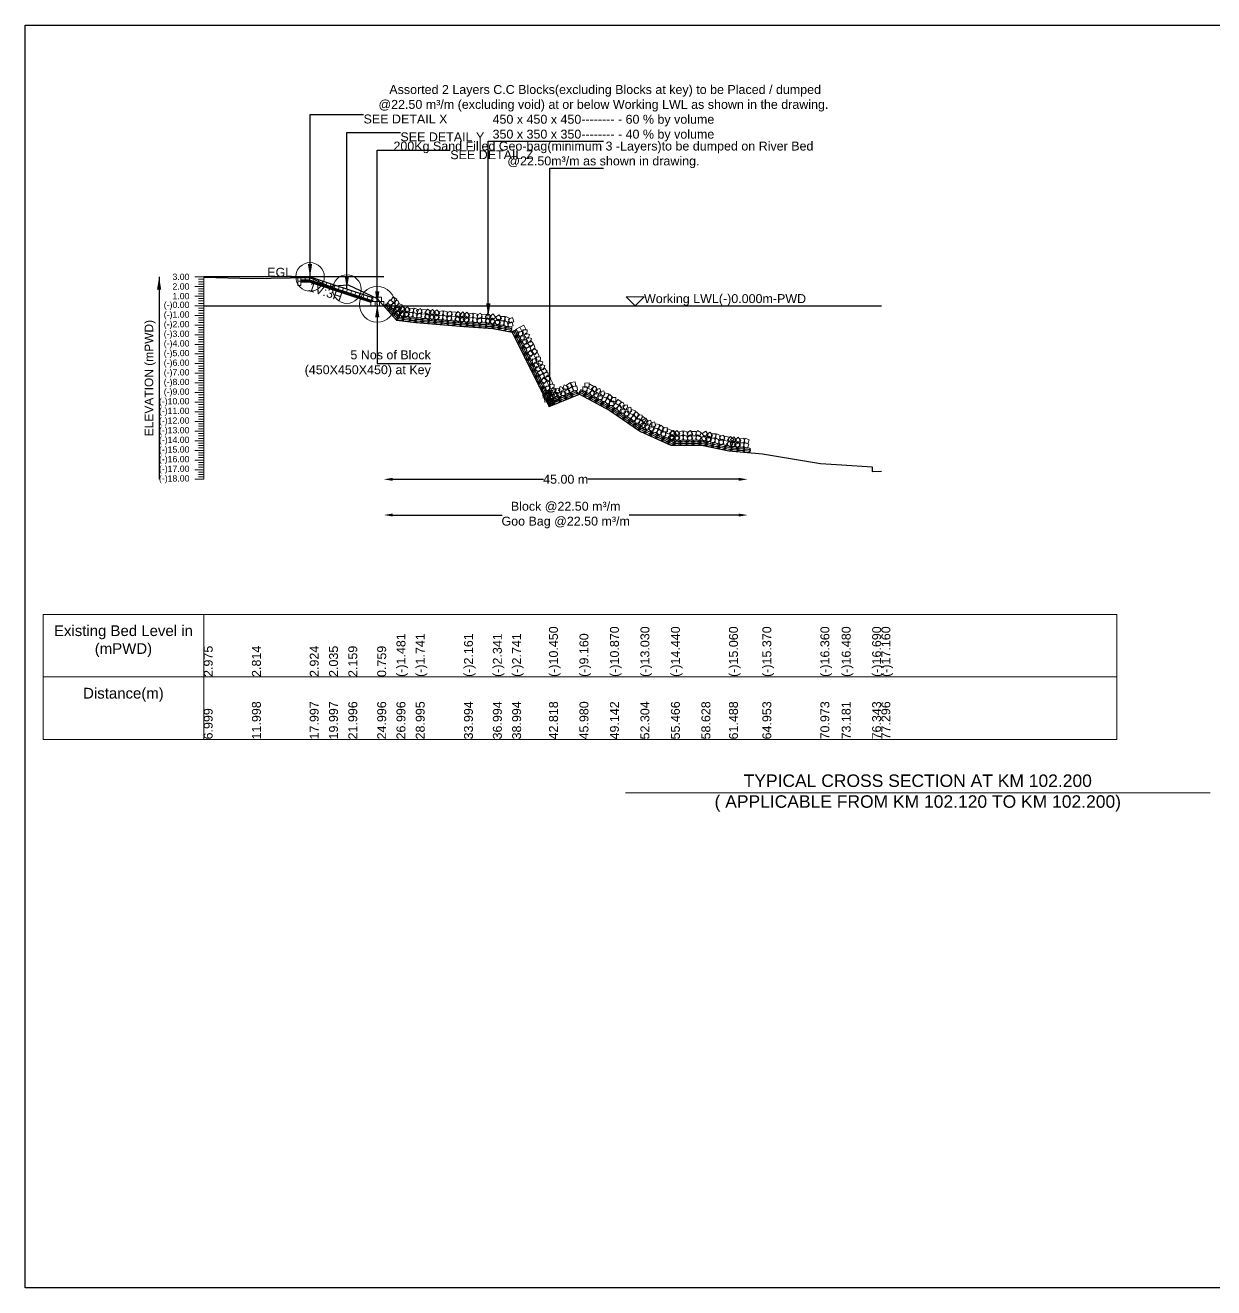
# Model space of a CAD drawing. Header units: inches. Extents: x 89000 to 845017, y -7071 to 0.
# Drawn here: x 475000 to 481658, y -7071 to 0 of the extents above; entities that cross this region are included whole.
import ezdxf

# ---------------------------------------------------------------- set-up
doc = ezdxf.new("R2010")
doc.units = ezdxf.units.IN
doc.header["$LTSCALE"] = 7
doc.header["$MEASUREMENT"] = 0
for name, color, linetype, lineweight in [('Cross section Data Border', 7, 'Continuous', 9), ('Cross Section Labels', 7, 'Continuous', 9), ('Existing_Bed_Level for Xsection', 7, 'Continuous', 25), ('Long Section Labels', 7, 'Continuous', 9)]:
    doc.layers.add(name, color=color, linetype=linetype, lineweight=lineweight)
doc.styles.get("Standard").update_dxf_attribs({"font": 'arial.ttf'})
doc.dimstyles.new('Appron Lebeling Style', dxfattribs={"dimtxt": 50, "dimasz": 50, "dimexe": 0.18, "dimexo": 0.0625, "dimgap": 0.09, "dimtad": 0, "dimtih": 1, "dimtoh": 1, "dimdec": 4, "dimzin": 0, "dimdsep": 46, "dimtxsty": 'Standard', "dimcen": 0.09, "dimse1": 1, "dimse2": 1, "dimadec": 0, "dimazin": 0, "dimtfac": 1, "dimtdec": 4, "dimtofl": 0, "dimtmove": 0, "dimatfit": 3, "dimfxl": 1, "dimtolj": 1, "dimtzin": 0, "dimarcsym": 0})
doc.dimstyles.get("Standard").update_dxf_attribs({"dimtxt": 0.18, "dimasz": 0.18, "dimexe": 0.18, "dimexo": 0.0625, "dimgap": 0.09, "dimtad": 0, "dimtih": 1, "dimtoh": 1, "dimdec": 4, "dimzin": 0, "dimdsep": 46, "dimtxsty": 'Standard', "dimcen": 0.09, "dimadec": 0, "dimazin": 0, "dimtfac": 1, "dimtdec": 4, "dimtofl": 0, "dimtmove": 0, "dimatfit": 3, "dimfxl": 1, "dimtolj": 1, "dimtzin": 0, "dimarcsym": 0})

# ---------------------------------------------------------------- blocks, each defined once
blk = doc.blocks.new('*D43')
at = {"layer": 'Cross Section Labels', "color": 0, "lineweight": -2, "transparency": 16777216}
for p, q in [((477058.4, -2543.2), (477904.1, -2543.2)), ((478996.9, -2543.2), (478151.2, -2543.2))]:
    blk.add_line(p, q, dxfattribs=at)
at = {"layer": 'Cross Section Labels', "color": 0, "transparency": 16777216}
for points in [[(477058.4, -2534.9), (477058.4, -2551.5), (477008.4, -2543.2)], [(478996.9, -2534.9), (478996.9, -2551.5), (479046.9, -2543.2)]]:
    blk.add_solid(points, dxfattribs=at)
at = {"layer": 'Defpoints', "color": 0, "transparency": 16777216}
for p in [(477008.4, -1571.2), (479046.9, -2393.8), (479046.9, -2543.2)]:
    blk.add_point(p, dxfattribs=at)
at = {"layer": 'Cross Section Labels', "color": 0, "transparency": 16777216, "insert": (478027.6, -2543.2), "char_height": 50, "attachment_point": 5}
blk.add_mtext('\\A1;45.00 m', dxfattribs=at)
blk = doc.blocks.new('*D44')
at = {"layer": 'Cross Section Labels', "color": 0, "lineweight": -2, "transparency": 16777216}
for p, q in [((477058.4, -2743.2), (477672, -2743.2)), ((478996.9, -2743.2), (478383.3, -2743.2))]:
    blk.add_line(p, q, dxfattribs=at)
at = {"layer": 'Cross Section Labels', "color": 0, "transparency": 16777216}
for points in [[(477058.4, -2734.9), (477058.4, -2751.5), (477008.4, -2743.2)], [(478996.9, -2734.9), (478996.9, -2751.5), (479046.9, -2743.2)]]:
    blk.add_solid(points, dxfattribs=at)
at = {"layer": 'Defpoints', "color": 0, "transparency": 16777216}
for p in [(477008.4, -1571.2), (479046.9, -2393.8), (479046.9, -2743.2)]:
    blk.add_point(p, dxfattribs=at)
at = {"layer": 'Cross Section Labels', "color": 0, "transparency": 16777216, "insert": (478027.6, -2743.2), "char_height": 50, "attachment_point": 5}
blk.add_mtext('\\A1;Block @22.50 m³/m ^JGoo Bag @22.50 m³/m ', dxfattribs=at)

msp = doc.modelspace()

# ---------------------------------------------------------------- linework, layer by layer
msp.add_lwpolyline([(475000, 0), (485000, 0), (485000, -7071), (475000, -7071)], close=True)
at = {"layer": 'Cross section Data Border'}
msp.add_lwpolyline([(475100, -3300), (481114.65559, -3300), (481114.65559, -4000), (475100, -4000)], close=True, dxfattribs=at)
for points in [[(476000, -3300), (476000, -4000)], [(475100, -3650), (481114.65559, -3650)]]:
    msp.add_lwpolyline(points, dxfattribs=at)
at = {"layer": 'Cross Section Labels'}
msp.add_lwpolyline([(478416.42935, -1571.2), (478466.42935, -1521.2), (478366.42935, -1521.2)], close=True, dxfattribs=at)
msp.add_lwpolyline([(478362, -4300), (480000, -4300), (481638, -4300)], dxfattribs=at)
for centre, radius in [((476595.32935, -1409.2), 80), ((476801.87935, -1478.05), 80), ((476971.97935, -1563.1), 100)]:
    msp.add_circle(centre, radius, dxfattribs=at)
at = {"layer": 'Existing_Bed_Level for Xsection'}
for points in [[(477008.42935, -1409.2), (476000, -1409.2)], [(476000, -1410.55), (476269.95575, -1419.244), (476593.90265, -1413.304), (476701.88495, -1461.31), (476809.86725, -1454.614), (476971.8407, -1530.214), (477079.823, -1651.174), (477187.8053, -1665.214), (477457.76105, -1687.894), (477619.7345, -1697.614), (477727.7168, -1719.214), (477934.20952, -2135.5), (478104.9652, -2065.84), (478275.72183, -2158.18), (478446.47922, -2274.82), (478617.23725, -2350.96), (478787.99582, -2350.96), (478942.41625, -2384.44), (479129.51425, -2401.18), (479454.59678, -2454.64), (479573.82935, -2461.12), (479744.57572, -2472.46), (479744.57572, -2500), (479796.06525, -2497.84)], [(476947.67935, -1526.65), (476597.82334, -1410.03133), (476595.32935, -1409.2), (476592.70045, -1409.2), (476544.10045, -1409.2)], [(476544.10045, -1425.4), (476592.70045, -1425.4), (476947.67935, -1543.7263)], [(476544.10045, -1430.8), (476591.82415, -1430.8), (476940.12415, -1546.9)], [(476544.10045, -1436.2), (476590.94785, -1436.2), (476935.52935, -1551.0605)], [(476000, -1571.2), (479796.06525, -1571.2)]]:
    msp.add_lwpolyline(points, dxfattribs=at)
at = {"layer": 'Long Section Labels'}
for points in [[(476000, -1409.2), (475950, -1409.2)], [(476000, -2543.2), (476000, -2489.2), (476000, -2435.2), (476000, -2381.2), (476000, -2327.2), (476000, -2273.2), (476000, -2219.2), (476000, -2165.2), (476000, -2111.2), (476000, -2057.2), (476000, -2003.2), (476000, -1949.2), (476000, -1895.2), (476000, -1841.2), (476000, -1787.2), (476000, -1733.2), (476000, -1679.2), (476000, -1625.2), (476000, -1571.2), (476000, -1517.2), (476000, -1463.2), (476000, -1409.2)], [(476000, -1463.2), (475950, -1463.2)], [(476000, -1422.7), (475970, -1422.7)], [(476000, -1436.2), (475970, -1436.2)], [(476000, -1449.7), (475970, -1449.7)], [(476000, -1476.7), (475970, -1476.7)], [(476000, -1517.2), (475950, -1517.2)], [(476000, -1490.2), (475970, -1490.2)], [(476000, -1503.7), (475970, -1503.7)], [(476000, -1530.7), (475970, -1530.7)], [(476000, -1544.2), (475970, -1544.2)], [(476000, -1571.2), (475950, -1571.2)], [(476000, -1625.2), (475950, -1625.2)], [(476000, -1557.7), (475970, -1557.7)], [(476000, -1584.7), (475970, -1584.7)], [(476000, -1598.2), (475970, -1598.2)], [(476000, -1611.7), (475970, -1611.7)], [(476000, -1679.2), (475950, -1679.2)], [(476000, -1638.7), (475970, -1638.7)], [(476000, -1652.2), (475970, -1652.2)], [(476000, -1665.7), (475970, -1665.7)], [(476000, -1692.7), (475970, -1692.7)], [(476000, -1733.2), (475950, -1733.2)], [(476000, -1706.2), (475970, -1706.2)], [(476000, -1719.7), (475970, -1719.7)], [(476000, -1746.7), (475970, -1746.7)], [(476000, -1760.2), (475970, -1760.2)], [(476000, -1787.2), (475950, -1787.2)], [(476000, -1773.7), (475970, -1773.7)], [(476000, -1800.7), (475970, -1800.7)], [(476000, -1814.2), (475970, -1814.2)], [(476000, -1827.7), (475970, -1827.7)], [(476000, -1841.2), (475950, -1841.2)], [(476000, -1895.2), (475950, -1895.2)], [(476000, -1854.7), (475970, -1854.7)], [(476000, -1868.2), (475970, -1868.2)], [(476000, -1881.7), (475970, -1881.7)], [(476000, -1908.7), (475970, -1908.7)], [(476000, -1949.2), (475950, -1949.2)], [(476000, -1922.2), (475970, -1922.2)], [(476000, -1935.7), (475970, -1935.7)], [(476000, -1962.7), (475970, -1962.7)], [(476000, -1976.2), (475970, -1976.2)], [(476000, -2003.2), (475950, -2003.2)], [(476000, -1989.7), (475970, -1989.7)], [(476000, -2016.7), (475970, -2016.7)], [(476000, -2030.2), (475970, -2030.2)], [(476000, -2043.7), (475970, -2043.7)], [(476000, -2057.2), (475950, -2057.2)], [(476000, -2111.2), (475950, -2111.2)], [(476000, -2070.7), (475970, -2070.7)], [(476000, -2084.2), (475970, -2084.2)], [(476000, -2097.7), (475970, -2097.7)], [(476000, -2165.2), (475950, -2165.2)], [(476000, -2124.7), (475970, -2124.7)], [(476000, -2138.2), (475970, -2138.2)], [(476000, -2151.7), (475970, -2151.7)], [(476000, -2178.7), (475970, -2178.7)], [(476000, -2219.2), (475950, -2219.2)], [(476000, -2192.2), (475970, -2192.2)], [(476000, -2205.7), (475970, -2205.7)], [(476000, -2232.7), (475970, -2232.7)], [(476000, -2246.2), (475970, -2246.2)], [(476000, -2259.7), (475970, -2259.7)], [(476000, -2273.2), (475950, -2273.2)], [(476000, -2327.2), (475950, -2327.2)], [(476000, -2286.7), (475970, -2286.7)], [(476000, -2300.2), (475970, -2300.2)], [(476000, -2313.7), (475970, -2313.7)], [(476000, -2381.2), (475950, -2381.2)], [(476000, -2340.7), (475970, -2340.7)], [(476000, -2354.2), (475970, -2354.2)], [(476000, -2367.7), (475970, -2367.7)], [(476000, -2394.7), (475970, -2394.7)], [(476000, -2435.2), (475950, -2435.2)], [(476000, -2408.2), (475970, -2408.2)], [(476000, -2421.7), (475970, -2421.7)], [(476000, -2448.7), (475970, -2448.7)], [(476000, -2462.2), (475970, -2462.2)], [(476000, -2489.2), (475950, -2489.2)], [(476000, -2543.2), (475950, -2543.2)], [(476000, -2475.7), (475970, -2475.7)], [(476000, -2502.7), (475970, -2502.7)], [(476000, -2516.2), (475970, -2516.2)], [(476000, -2529.7), (475970, -2529.7)]]:
    msp.add_lwpolyline(points, dxfattribs=at)
for points in [[(476544.10045, -1409.2), (476527.90045, -1409.2), (476527.90045, -1433.5), (476544.10045, -1433.5)], [(476568.40045, -1409.2), (476544.10045, -1409.2), (476544.10045, -1425.4), (476568.40045, -1425.4)], [(476592.70045, -1409.2), (476568.40045, -1409.2), (476568.40045, -1425.4), (476592.70045, -1425.4)], [(476620.87634, -1417.71567), (476597.82334, -1410.03133), (476592.70045, -1425.4), (476615.75345, -1433.08433)], [(476544.10045, -1433.5), (476527.90045, -1433.5), (476527.90045, -1457.8), (476544.10045, -1457.8)], [(476643.92935, -1425.4), (476620.87634, -1417.71567), (476615.75345, -1433.08433), (476638.80646, -1440.76867)], [(476666.98235, -1433.08433), (476643.92935, -1425.4), (476638.80646, -1440.76867), (476661.85946, -1448.453)], [(476690.03535, -1440.76867), (476666.98235, -1433.08433), (476661.85946, -1448.453), (476684.91246, -1456.13734)], [(476713.08836, -1448.453), (476690.03535, -1440.76867), (476684.91246, -1456.13734), (476707.96547, -1463.82167)], [(476736.14136, -1456.13734), (476713.08836, -1448.453), (476707.96547, -1463.82167), (476731.01847, -1471.50601)], [(476759.19437, -1463.82167), (476736.14136, -1456.13734), (476731.01847, -1471.50601), (476754.07148, -1479.19034)], [(476782.24737, -1471.50601), (476759.19437, -1463.82167), (476754.07148, -1479.19034), (476777.12448, -1486.87468)], [(476805.30037, -1479.19034), (476782.24737, -1471.50601), (476777.12448, -1486.87468), (476800.17749, -1494.55901)], [(476828.35338, -1486.87468), (476805.30037, -1479.19034), (476800.17749, -1494.55901), (476823.23049, -1502.24335)], [(476851.40638, -1494.55901), (476828.35338, -1486.87468), (476823.23049, -1502.24335), (476846.28349, -1509.92768)], [(476874.45939, -1502.24335), (476851.40638, -1494.55901), (476846.28349, -1509.92768), (476869.3365, -1517.61202)], [(476897.51239, -1509.92768), (476874.45939, -1502.24335), (476869.3365, -1517.61202), (476892.3895, -1525.29635)], [(476920.5654, -1517.61202), (476897.51239, -1509.92768), (476892.3895, -1525.29635), (476915.44251, -1532.98069)], [(476943.6184, -1525.29635), (476920.5654, -1517.61202), (476915.44251, -1532.98069), (476938.49551, -1540.66502)], [(476959.82935, -1546.9), (476935.52935, -1546.9), (476935.52935, -1571.2), (476959.82935, -1571.2)], [(476971.97935, -1522.6), (476947.67935, -1522.6), (476947.67935, -1546.9), (476971.97935, -1546.9)], [(476984.12935, -1546.9), (476959.82935, -1546.9), (476959.82935, -1571.2), (476984.12935, -1571.2)], [(476996.27935, -1522.6), (476971.97935, -1522.6), (476971.97935, -1546.9), (476996.27935, -1546.9)], [(477008.42935, -1546.9), (476984.12935, -1546.9), (476984.12935, -1571.2), (477008.42935, -1571.2)], [(477062.95071, -1550.3279), (477042.62497, -1537.01045), (477029.30752, -1557.33619), (477049.63326, -1570.65364)], [(477081.07831, -1534.1452), (477060.75258, -1520.82775), (477047.43513, -1541.15348), (477067.76086, -1554.47093)], [(477096.75727, -1561.15961), (477085.82209, -1539.4591), (477064.12159, -1550.39428), (477075.05676, -1572.09478)], [(477078.62966, -1577.34232), (477067.69449, -1555.64181), (477045.99398, -1566.57698), (477056.92916, -1588.27749)], [(477093.84218, -1582.36103), (477070.76831, -1574.7396), (477063.14688, -1597.81348), (477086.22076, -1605.43491)], [(477104.09836, -1609.81157), (477084.78734, -1595.06116), (477070.03693, -1614.37218), (477089.34795, -1629.12259)], [(477107.23151, -1585.7144), (477087.92048, -1570.96399), (477073.17008, -1590.27502), (477092.4811, -1605.02542)], [(477111.83239, -1609.1873), (477095.64969, -1591.0597), (477077.52208, -1607.24241), (477093.70479, -1625.37001)], [(477111.96979, -1566.17832), (477088.89591, -1558.55689), (477081.27448, -1581.63077), (477104.34836, -1589.2522)], [(477113.38707, -1598.18663), (477094.12643, -1613.00277), (477108.94256, -1632.2634), (477128.2032, -1617.44727)], [(477129.96, -1593.0046), (477113.77729, -1574.87699), (477095.64969, -1591.0597), (477111.83239, -1609.1873)], [(477116.52021, -1574.08947), (477097.25957, -1588.9056), (477112.07571, -1608.16624), (477131.33634, -1593.35011)], [(477152.30213, -1620.56685), (477137.47066, -1601.31801), (477118.22183, -1616.14948), (477133.0533, -1635.39831)], [(477155.43527, -1596.46968), (477140.60381, -1577.22085), (477121.35497, -1592.05231), (477136.18644, -1611.30115)], [(477169.79469, -1607.84051), (477145.70834, -1611.05576), (477148.9236, -1635.14211), (477173.00994, -1631.92686)], [(477172.92784, -1583.74334), (477148.84149, -1586.9586), (477152.05674, -1611.04494), (477176.14309, -1607.82969)], [(477199.32181, -1618.02665), (477176.85851, -1608.75896), (477167.59081, -1631.22225), (477190.05411, -1640.48995)], [(477202.45495, -1593.92949), (477179.99165, -1584.66179), (477170.72396, -1607.12509), (477193.18726, -1616.39279)], [(477211.66094, -1610.73537), (477189.66702, -1621.06774), (477199.99939, -1643.06165), (477221.9933, -1632.72929)], [(477213.69531, -1586.52068), (477191.70139, -1596.85304), (477202.03376, -1618.84696), (477224.02767, -1608.51459)], [(477243.16939, -1617.84272), (477218.95469, -1615.80835), (477216.92033, -1640.02304), (477241.13502, -1642.05741)], [(477245.20375, -1593.62802), (477220.98906, -1591.59366), (477218.95469, -1615.80835), (477243.16939, -1617.84272)], [(477271.16898, -1627.91502), (477251.20733, -1614.05781), (477237.35012, -1634.01947), (477257.31177, -1647.87668)], [(477273.20335, -1603.70033), (477253.24169, -1589.84312), (477239.38448, -1609.80478), (477259.34614, -1623.66199)], [(477279.91957, -1615.87981), (477261.35244, -1631.55628), (477277.02891, -1650.12341), (477295.59604, -1634.44695)], [(477281.95394, -1591.66512), (477263.38681, -1607.34159), (477279.06328, -1625.90872), (477297.63041, -1610.23225)], [(477319.81188, -1636.46768), (477304.12063, -1617.91304), (477285.56599, -1633.60428), (477301.25724, -1652.15893)], [(477321.84625, -1612.25299), (477306.155, -1593.69834), (477287.60036, -1609.38959), (477303.2916, -1627.94423)], [(477336.70777, -1622.95923), (477312.79251, -1627.2662), (477317.09948, -1651.18147), (477341.01475, -1646.8745)], [(477338.74214, -1598.74454), (477314.82688, -1603.05151), (477319.13385, -1626.96678), (477343.04911, -1622.6598)], [(477366.66746, -1631.79244), (477343.80604, -1623.55558), (477335.56918, -1646.41699), (477358.4306, -1654.65385)], [(477368.70182, -1607.57775), (477345.84041, -1599.34089), (477337.60355, -1622.2023), (477360.46496, -1630.43916)], [(477381.16379, -1624.97594), (477359.16987, -1635.30831), (477369.50224, -1657.30222), (477391.49615, -1646.96986)], [(477383.19816, -1600.76125), (477361.20424, -1611.09362), (477371.53661, -1633.08753), (477393.53052, -1622.75517)], [(477414.7066, -1607.8686), (477390.49191, -1605.83423), (477388.45754, -1630.04892), (477412.67224, -1632.08329)], [(477442.7062, -1617.9409), (477422.74454, -1604.08369), (477408.88733, -1624.04535), (477428.84899, -1637.90256)], [(477451.45679, -1605.90569), (477432.88966, -1621.58216), (477448.56613, -1640.14929), (477467.13326, -1624.47283)], [(477489.87348, -1625.70909), (477473.74368, -1607.53439), (477455.56899, -1623.66419), (477471.69878, -1641.83889)], [(477506.44202, -1611.80107), (477482.63641, -1616.67784), (477487.51317, -1640.48345), (477511.31878, -1635.60669)], [(477536.60407, -1619.91643), (477513.55251, -1612.22777), (477505.86385, -1635.27934), (477528.91541, -1642.96799)], [(477550.93351, -1612.75575), (477529.19257, -1623.61031), (477540.04713, -1645.35125), (477561.78807, -1634.49669)], [(477582.60268, -1619.10875), (477558.34632, -1617.65313), (477556.8907, -1641.90949), (477581.14706, -1643.36512)], [(477610.83479, -1628.50965), (477590.54796, -1615.13301), (477577.17131, -1635.41984), (477597.45814, -1648.79648)], [(477619.29552, -1616.26894), (477601.10799, -1632.38426), (477617.22331, -1650.57179), (477635.41084, -1634.45647)], [(477667.74969, -1641.95397), (477654.26307, -1621.74009), (477634.04919, -1635.22672), (477647.53581, -1655.4406)], [(477412.67224, -1632.08329), (477388.45754, -1630.04892), (477386.42318, -1654.26361), (477410.63787, -1656.29798)], [(477440.67183, -1642.1556), (477420.71018, -1628.29839), (477406.85297, -1648.26004), (477426.81462, -1662.11725)], [(477449.42242, -1630.12039), (477430.85529, -1645.79685), (477446.53176, -1664.36399), (477465.09889, -1648.68752)], [(477488.41786, -1649.96546), (477472.28806, -1631.79076), (477454.11337, -1647.92056), (477470.24316, -1666.09525)], [(477504.9864, -1636.05744), (477481.18079, -1640.9342), (477486.05755, -1664.73981), (477509.86316, -1659.86305)], [(477535.14845, -1644.17279), (477512.09689, -1636.48414), (477504.40823, -1659.5357), (477527.45979, -1667.22436)], [(477549.47789, -1637.01212), (477527.73695, -1647.86668), (477538.59151, -1669.60762), (477560.33245, -1658.75306)], [(477581.14706, -1643.36512), (477556.8907, -1641.90949), (477555.43507, -1666.16586), (477579.69144, -1667.62148)], [(477609.37917, -1652.76601), (477589.09234, -1639.38937), (477575.71569, -1659.6762), (477596.00252, -1673.05284)], [(477617.8399, -1640.5253), (477599.65237, -1656.64062), (477615.76769, -1674.82816), (477633.95522, -1658.71284)], [(477662.98332, -1665.78193), (477649.49669, -1645.56805), (477629.28281, -1659.05468), (477642.76944, -1679.26856)], [(477681.30169, -1654.27599), (477657.05233, -1655.84402), (477658.62037, -1680.09337), (477682.86972, -1678.52534)], [(477686.06806, -1630.44803), (477661.81871, -1632.01606), (477663.38674, -1656.26541), (477687.6361, -1654.69738)], [(477710.06685, -1666.44866), (477688.28659, -1655.6732), (477677.51113, -1677.45345), (477699.29138, -1688.22891)], [(477714.83322, -1642.6207), (477693.05297, -1631.84524), (477682.2775, -1653.62549), (477704.05776, -1664.40095)], [(477725.24248, -1661.3195), (477702.21902, -1669.09189), (477709.99141, -1692.11536), (477733.01488, -1684.34296)], [(477730.00886, -1637.49154), (477706.98539, -1645.26393), (477714.75779, -1668.2874), (477737.78125, -1660.515)], [(477782.24964, -1712.49184), (477771.45144, -1690.72285), (477749.68245, -1701.52104), (477760.48065, -1723.29003)], [(477804.01863, -1701.69364), (477793.22043, -1679.92465), (477771.45144, -1690.72285), (477782.24964, -1712.49184)], [(477788.13126, -1741.66092), (477789.64972, -1717.40841), (477765.39721, -1715.88995), (477763.87875, -1740.14246)], [(477802.95847, -1742.91507), (477779.93309, -1735.14838), (477772.1664, -1758.17377), (477795.19178, -1765.94046)], [(477806.00224, -1787.70337), (477813.75059, -1764.67181), (477790.71903, -1756.92345), (477782.97067, -1779.95502)], [(477809.90025, -1730.86272), (477811.41872, -1706.61021), (477787.1662, -1705.09175), (477785.64774, -1729.34426)], [(477824.72747, -1732.11688), (477801.70208, -1724.35019), (477793.93539, -1747.37557), (477816.96077, -1755.14227)], [(477827.77123, -1776.90518), (477835.51958, -1753.87361), (477812.48802, -1746.12526), (477804.73966, -1769.15682)], [(477848.0765, -1784.36475), (477832.00836, -1766.13552), (477813.77913, -1782.20366), (477829.84728, -1800.43289)], [(477826.30751, -1795.16295), (477810.23937, -1776.93372), (477792.01014, -1793.00186), (477808.07829, -1811.23109)], [(477834.26413, -1825.36726), (477829.47289, -1801.54428), (477805.64991, -1806.33553), (477810.44116, -1830.1585)], [(477847.60195, -1834.23917), (477827.374, -1820.77365), (477813.90849, -1841.0016), (477834.13644, -1854.46712)], [(477856.03312, -1814.56906), (477851.24188, -1790.74609), (477827.41891, -1795.53734), (477832.21015, -1819.36031)], [(477869.37094, -1823.44097), (477849.14299, -1809.97546), (477835.67748, -1830.20341), (477855.90543, -1843.66892)], [(477879.606, -1854.07658), (477868.80781, -1832.30759), (477847.03881, -1843.10578), (477857.83701, -1864.87477)], [(477857.83701, -1864.87477), (477847.03881, -1843.10578), (477825.26982, -1853.90398), (477836.06802, -1875.67297)], [(477863.71864, -1894.04385), (477865.2371, -1869.79134), (477840.98459, -1868.27288), (477839.46613, -1892.52539)], [(477878.54585, -1895.29801), (477855.52046, -1887.53132), (477847.75377, -1910.55671), (477870.77916, -1918.3234)], [(477885.48763, -1883.24566), (477887.00609, -1858.99314), (477862.75358, -1857.47468), (477861.23512, -1881.72719)], [(477900.31484, -1884.49981), (477877.28945, -1876.73312), (477869.52276, -1899.75851), (477892.54815, -1907.5252)], [(477903.3586, -1929.28811), (477911.10696, -1906.25654), (477888.07539, -1898.50819), (477880.32704, -1921.53976)], [(477881.58961, -1940.08631), (477889.33797, -1917.05474), (477866.3064, -1909.30639), (477858.55805, -1932.33795)], [(477901.89489, -1947.54588), (477885.82675, -1929.31665), (477867.59752, -1945.3848), (477883.66566, -1963.61402)], [(477909.85151, -1977.75019), (477905.06026, -1953.92722), (477881.23729, -1958.71847), (477886.02854, -1982.54144)], [(477923.66388, -1936.74768), (477907.59574, -1918.51846), (477889.36651, -1934.5866), (477905.43465, -1952.81583)], [(477923.18933, -1986.6221), (477902.96138, -1973.15659), (477889.49586, -1993.38454), (477909.72381, -2006.85005)], [(477931.6205, -1966.95199), (477926.82925, -1943.12902), (477903.00628, -1947.92027), (477907.79753, -1971.74324)], [(477944.95832, -1975.82391), (477924.73037, -1962.35839), (477911.26486, -1982.58634), (477931.4928, -1996.05185)], [(477933.42439, -2017.25771), (477922.62619, -1995.48872), (477900.8572, -2006.28691), (477911.6554, -2028.0559)], [(477939.30601, -2046.42679), (477940.82448, -2022.17428), (477916.57196, -2020.65581), (477915.0535, -2044.90833)], [(477933.24391, -2048.86171), (477918.33645, -2068.05175), (477937.52649, -2082.95921), (477952.43395, -2063.76917)], [(477955.19338, -2006.45951), (477944.39518, -1984.69052), (477922.62619, -1995.48872), (477933.42439, -2017.25771)], [(477954.13323, -2047.68094), (477931.10784, -2039.91425), (477923.34115, -2062.93964), (477946.36653, -2070.70633)], [(477961.075, -2035.62859), (477962.59347, -2011.37608), (477938.34096, -2009.85762), (477936.82249, -2034.11013)], [(477964.54544, -2040.89236), (477942.04568, -2050.07117), (477951.22449, -2072.57094), (477973.72425, -2063.39213)], [(477975.90222, -2036.88275), (477952.87683, -2029.11605), (477945.11014, -2052.14144), (477968.13552, -2059.90813)], [(477994.0663, -2037.15766), (477969.98955, -2033.87128), (477966.70317, -2057.94802), (477990.77991, -2061.23441)], [(477996.40044, -2022.46172), (477986.97218, -2044.8581), (478009.36856, -2054.28636), (478018.79682, -2031.88997)], [(478005.57924, -2044.96148), (477996.15099, -2067.35786), (478018.54737, -2076.78612), (478027.97563, -2054.38974)], [(478041.29142, -2022.69849), (478018.88753, -2013.28808), (478009.47711, -2035.69196), (478031.881, -2045.10238)], [(478050.47022, -2045.19826), (478028.06634, -2035.78784), (478018.65592, -2058.19172), (478041.0598, -2067.60214)], [(478050.21463, -2002.99252), (478030.86013, -2017.68581), (478045.55343, -2037.04032), (478064.90793, -2022.34702)], [(478059.39344, -2025.49228), (478040.03894, -2040.18558), (478054.73223, -2059.54009), (478074.08674, -2044.84679)], [(478080.91956, -1997.26401), (478056.81019, -2000.30185), (478059.84804, -2024.41121), (478083.9574, -2021.37337)], [(478090.09837, -2019.76377), (478065.989, -2022.80162), (478069.02684, -2046.91098), (478093.13621, -2043.87314)], [(478147.14363, -2024.66163), (478122.85266, -2025.32424), (478123.51527, -2049.6152), (478147.80623, -2048.9526)], [(478158.70248, -2003.28681), (478134.41152, -2003.94942), (478135.07412, -2028.24038), (478159.36508, -2027.57778)], [(478173.1711, -2043.78929), (478151.79628, -2032.23044), (478140.23743, -2053.60525), (478161.61225, -2065.16411)], [(478184.72996, -2022.41447), (478163.35514, -2010.85562), (478151.79628, -2032.23044), (478173.1711, -2043.78929)], [(478194.79616, -2064.2291), (478182.05206, -2043.53905), (478161.36201, -2056.28315), (478174.10611, -2076.9732)], [(478206.35501, -2042.85428), (478193.61091, -2022.16423), (478172.92087, -2034.90833), (478185.66497, -2055.59838)], [(478219.19212, -2035.32914), (478195.90173, -2042.2608), (478202.8334, -2065.55118), (478226.12378, -2058.61952)], [(478247.50511, -2070.16634), (478240.5549, -2046.88148), (478217.27005, -2053.83169), (478224.22025, -2077.11655)], [(477923.42119, -2061.51566), (477899.31183, -2064.55351), (477902.34967, -2088.66287), (477926.45904, -2085.62503)], [(477932.6, -2084.01543), (477908.49064, -2087.05327), (477911.52848, -2111.16264), (477935.63785, -2108.1248)], [(477942.42272, -2071.36148), (477927.51526, -2090.55152), (477946.7053, -2105.45898), (477961.61276, -2086.26893)], [(477957.17699, -2092.46924), (477964.92534, -2069.43768), (477941.89378, -2061.68932), (477934.14542, -2084.72089)], [(477977.48226, -2099.92881), (477961.41412, -2081.69959), (477943.18489, -2097.76773), (477959.25304, -2115.99696)], [(477973.72425, -2063.39213), (477951.22449, -2072.57094), (477960.4033, -2095.07071), (477982.90306, -2085.8919)], [(477978.94598, -2081.67104), (477986.69433, -2058.63948), (477963.66277, -2050.89113), (477955.91441, -2073.92269)], [(477999.25126, -2089.13062), (477983.18311, -2070.90139), (477964.95388, -2086.96953), (477981.02203, -2105.19876)], [(478003.24511, -2059.65743), (477979.16836, -2056.37104), (477975.88197, -2080.44779), (477999.95872, -2083.73418)], [(478207.63327, -2056.70395), (478184.34288, -2063.63562), (478191.27454, -2086.926), (478214.56493, -2079.99434)], [(478235.94626, -2091.54116), (478228.99605, -2068.2563), (478205.71119, -2075.20651), (478212.6614, -2098.49137)], [(478256.8372, -2085.92707), (478233.19793, -2080.29903), (478227.56989, -2103.9383), (478251.20916, -2109.56634)], [(478268.39605, -2064.55225), (478244.75678, -2058.92421), (478239.12874, -2082.56348), (478262.76801, -2088.19152)], [(478280.75448, -2106.01617), (478263.10299, -2089.31542), (478246.40225, -2106.96691), (478264.05373, -2123.66766)], [(478292.31333, -2084.64135), (478274.66185, -2067.9406), (478257.9611, -2085.59209), (478275.61259, -2102.29284)], [(478296.76736, -2105.57361), (478272.4764, -2106.23621), (478273.139, -2130.52718), (478297.42997, -2129.86457)], [(478308.32622, -2084.19879), (478284.03525, -2084.86139), (478284.69786, -2109.15236), (478308.98882, -2108.48975)], [(478326.00314, -2129.74614), (478305.93755, -2116.03986), (478292.23126, -2136.10544), (478312.29685, -2149.81173)], [(478339.70942, -2109.68056), (478319.64384, -2095.97427), (478305.93755, -2116.03986), (478326.00314, -2129.74614)], [(478359.10595, -2132.2461), (478348.56867, -2110.34962), (478326.67219, -2120.88689), (478337.20947, -2142.78337)], [(478345.39966, -2152.31168), (478334.86239, -2130.4152), (478312.96591, -2140.95248), (478323.50318, -2162.84896)], [(478358.94583, -2146.15372), (478335.06372, -2150.64091), (478339.55091, -2174.52302), (478363.43302, -2170.03582)], [(478372.65211, -2126.08813), (478348.77001, -2130.57533), (478353.2572, -2154.45743), (478377.13931, -2149.97024)], [(478383.50632, -2183.73081), (478379.00011, -2159.85229), (478355.12159, -2164.3585), (478359.6278, -2188.23702)], [(478397.21261, -2163.66523), (478392.7064, -2139.7867), (478368.82787, -2144.29291), (478373.33408, -2168.17144)], [(478404.86566, -2180.30613), (478381.93473, -2172.26483), (478373.89343, -2195.19576), (478396.82435, -2203.23706)], [(478418.57194, -2160.24054), (478395.64101, -2152.19924), (478387.59971, -2175.13017), (478410.53064, -2183.17147)], [(478426.57838, -2202.75976), (478410.74766, -2184.32397), (478392.31187, -2200.15469), (478408.14259, -2218.59048)], [(478440.28467, -2182.69418), (478424.45395, -2164.25839), (478406.01816, -2180.08911), (478421.84888, -2198.5249)], [(478456.25752, -2183.90911), (478432.02818, -2182.0574), (478430.17647, -2206.28675), (478454.40582, -2208.13846)], [(478480.16852, -2205.62457), (478460.10293, -2191.91828), (478446.39665, -2211.98387), (478466.46223, -2225.69015)], [(478442.55124, -2203.9747), (478418.32189, -2202.12299), (478416.47018, -2226.35233), (478440.69953, -2228.20404)], [(478466.46223, -2225.69015), (478446.39665, -2211.98387), (478432.69036, -2232.04945), (478452.75594, -2245.75574)], [(478480.47199, -2241.64015), (478466.18795, -2221.98166), (478446.52946, -2236.2657), (478460.8135, -2255.92419)], [(478490.36801, -2219.44649), (478476.08397, -2199.788), (478456.42548, -2214.07203), (478470.70952, -2233.73052)], [(478492.69818, -2233.15844), (478470.00388, -2241.84515), (478478.69059, -2264.53945), (478501.38489, -2255.85274)], [(478502.5942, -2210.96478), (478479.89991, -2219.65149), (478488.58662, -2242.34579), (478511.28091, -2233.65908)], [(478523.58412, -2265.73627), (478514.87935, -2243.0489), (478492.19197, -2251.75368), (478500.89675, -2274.44105)], [(478533.48015, -2243.5426), (478524.77537, -2220.85523), (478502.088, -2229.56001), (478510.79278, -2252.24738)], [(478543.98638, -2258.54619), (478519.98691, -2254.73632), (478516.17704, -2278.7358), (478540.17652, -2282.54567)], [(478553.88241, -2236.35253), (478529.88293, -2232.54266), (478526.07306, -2256.54214), (478550.07254, -2260.352)], [(478569.3653, -2276.75385), (478550.49221, -2261.4471), (478535.18546, -2280.32018), (478554.05854, -2295.62694)], [(478579.26132, -2254.56019), (478560.38824, -2239.25344), (478545.08148, -2258.12652), (478563.95456, -2273.43327)], [(478595.19389, -2252.8984), (478571.02409, -2255.41056), (478573.53624, -2279.58035), (478597.70604, -2277.0682)], [(478622.60357, -2269.98658), (478600.40991, -2260.09056), (478590.51388, -2282.28422), (478612.70755, -2292.18025)], [(478585.29786, -2275.09207), (478561.12807, -2277.60422), (478563.64022, -2301.77402), (478587.81001, -2299.26187)], [(478612.70755, -2292.18025), (478590.51388, -2282.28422), (478580.61786, -2304.47789), (478602.81152, -2314.37391)], [(478635.82763, -2310.91232), (478621.54359, -2291.25383), (478601.8851, -2305.53786), (478616.16914, -2325.19636)], [(478625.61934, -2269.78731), (478608.4298, -2286.96316), (478625.60565, -2304.15269), (478642.79519, -2286.97684)], [(478625.61934, -2294.08731), (478608.4298, -2311.26316), (478625.60565, -2328.45269), (478642.79519, -2311.27684)], [(478645.72366, -2288.71865), (478631.43962, -2269.06016), (478611.78113, -2283.3442), (478626.06517, -2303.00269)], [(478667.09519, -2286.96316), (478649.90565, -2269.78731), (478632.7298, -2286.97684), (478649.91934, -2304.15269)], [(478667.09519, -2311.26316), (478649.90565, -2294.08731), (478632.7298, -2311.27684), (478649.91934, -2328.45269)], [(478682.80086, -2272.08763), (478659.33012, -2278.38164), (478665.62413, -2301.85237), (478689.09487, -2295.55836)], [(478682.80086, -2296.38763), (478659.33012, -2302.68164), (478665.62413, -2326.15237), (478689.09487, -2319.85836)], [(478713.39487, -2278.38164), (478689.92413, -2272.08763), (478683.63012, -2295.55836), (478707.10086, -2301.85237)], [(478713.39487, -2302.68164), (478689.92413, -2296.38763), (478683.63012, -2319.85836), (478707.10086, -2326.15237)], [(478727.26964, -2270.37546), (478706.21795, -2282.51285), (478718.35535, -2303.56454), (478739.40704, -2291.42715)], [(478727.26964, -2294.67546), (478706.21795, -2306.81285), (478718.35535, -2327.86454), (478739.40704, -2315.72715)], [(478759.2625, -2274.82), (478734.9625, -2274.82), (478734.9625, -2299.12), (478759.2625, -2299.12)], [(478759.2625, -2299.12), (478734.9625, -2299.12), (478734.9625, -2323.42), (478759.2625, -2323.42)], [(478788.00704, -2282.51285), (478766.95535, -2270.37546), (478754.81795, -2291.42715), (478775.86964, -2303.56454)], [(478788.00704, -2306.81285), (478766.95535, -2294.67546), (478754.81795, -2315.72715), (478775.86964, -2327.86454)], [(478807.5946, -2297.01518), (478787.15601, -2310.15878), (478800.29962, -2330.59736), (478820.7382, -2317.45376)], [(478812.74347, -2273.26693), (478792.30489, -2286.41054), (478805.44849, -2306.84912), (478825.88707, -2293.70552)], [(478844.48934, -2322.58926), (478831.32947, -2302.16115), (478810.90136, -2315.32103), (478824.06124, -2335.74914)], [(478849.63822, -2298.84102), (478836.47834, -2278.41291), (478816.05023, -2291.57278), (478829.21011, -2312.00089)], [(478862.99034, -2311.37933), (478838.71891, -2312.55727), (478839.89685, -2336.8287), (478864.16828, -2335.65076)], [(478868.13922, -2287.63109), (478843.86778, -2288.80902), (478845.04572, -2313.08046), (478869.31715, -2311.90252)], [(478891.55606, -2324.01293), (478869.95188, -2312.88867), (478858.82762, -2334.49285), (478880.4318, -2345.61711)], [(478896.70494, -2300.26468), (478875.10075, -2289.14042), (478863.97649, -2310.74461), (478885.58068, -2321.86887)], [(478906.81221, -2319.12843), (478883.66675, -2326.52964), (478891.06796, -2349.6751), (478914.21342, -2342.27389)], [(478911.96108, -2295.38019), (478888.81563, -2302.7814), (478896.21684, -2325.92685), (478919.36229, -2318.52564)], [(478937.13689, -2330.25095), (478913.38864, -2325.10208), (478908.23977, -2348.85032), (478931.98801, -2353.9992)], [(478942.28576, -2306.50271), (478918.53752, -2301.35383), (478913.38864, -2325.10208), (478937.13689, -2330.25095)], [(478963.59874, -2343.85975), (478945.59681, -2327.53735), (478929.27441, -2345.53927), (478947.27633, -2361.86167)], [(478968.74761, -2320.11151), (478950.74569, -2303.7891), (478934.42328, -2321.79103), (478952.42521, -2338.11343)], [(478967.22102, -2329.55945), (478948.56924, -2345.1351), (478964.14489, -2363.78689), (478982.79668, -2348.21123)], [(478969.38654, -2305.35613), (478950.73475, -2320.93179), (478966.31041, -2339.58357), (478984.96219, -2324.00792)], [(479007.00121, -2350.36312), (478991.41071, -2331.72375), (478972.77134, -2347.31425), (478988.36184, -2365.95362)], [(479009.16673, -2326.1598), (478993.57623, -2307.52043), (478974.93685, -2323.11093), (478990.52735, -2341.7503)], [(479026.13555, -2312.74308), (479002.19731, -2316.92043), (479006.37466, -2340.85868), (479030.31291, -2336.68133)], [(479056.04694, -2321.73846), (479033.23049, -2313.37788), (479024.8699, -2336.19433), (479047.68636, -2344.55492)], [(479023.97004, -2336.9464), (479000.03179, -2341.12375), (479004.20915, -2365.062), (479028.14739, -2360.88464)], [(479053.88143, -2345.94178), (479031.06497, -2337.58119), (479022.70439, -2360.39765), (479045.52084, -2368.75823)]]:
    msp.add_lwpolyline(points, close=True, dxfattribs=at)
for centre, major_axis in [((477037.51787, -1569.3227), (11.96801, -13.40637)), ((477023.82146, -1581.54964), (11.96801, -13.40637)), ((477030.66967, -1575.43617), (11.96801, -13.40637)), ((477047.75748, -1608.36237), (11.96801, -13.40637)), ((477054.60569, -1602.24891), (11.96801, -13.40637)), ((477061.45389, -1596.13544), (11.96801, -13.40637)), ((477071.6935, -1635.17511), (11.96801, -13.40637)), ((477078.54171, -1629.06165), (11.96801, -13.40637)), ((477085.38991, -1622.94818), (11.96801, -13.40637)), ((477101.22036, -1630.81293), (17.82119, -2.31713)), ((477098.8531, -1649.01968), (17.82119, -2.31713)), ((477100.03673, -1639.91631), (17.82119, -2.31713)), ((477134.49548, -1653.65395), (17.82119, -2.31713)), ((477135.67912, -1644.55058), (17.82119, -2.31713)), ((477136.86275, -1635.4472), (17.82119, -2.31713)), ((477170.13787, -1658.28822), (17.82119, -2.31713)), ((477171.3215, -1649.18485), (17.82119, -2.31713)), ((477172.50513, -1640.08147), (17.82119, -2.31713)), ((477205.65749, -1662.10766), (17.90811, -1.50453)), ((477206.42603, -1652.95989), (17.90811, -1.50453)), ((477207.19457, -1643.81211), (17.90811, -1.50453)), ((477241.47371, -1665.11671), (17.90811, -1.50453)), ((477242.24225, -1655.96894), (17.90811, -1.50453)), ((477243.01079, -1646.82117), (17.90811, -1.50453)), ((477277.28993, -1668.12577), (17.90811, -1.50453)), ((477278.05847, -1658.978), (17.90811, -1.50453)), ((477278.82701, -1649.83023), (17.90811, -1.50453)), ((477313.10615, -1671.13483), (17.90811, -1.50453)), ((477313.87469, -1661.98705), (17.90811, -1.50453)), ((477314.64323, -1652.83928), (17.90811, -1.50453)), ((477348.92237, -1674.14388), (17.90811, -1.50453)), ((477349.69091, -1664.99611), (17.90811, -1.50453)), ((477350.45945, -1655.84834), (17.90811, -1.50453)), ((477384.73859, -1677.15294), (17.90811, -1.50453)), ((477385.50713, -1668.00517), (17.90811, -1.50453)), ((477386.27567, -1658.85739), (17.90811, -1.50453)), ((477420.55482, -1680.16199), (17.90811, -1.50453)), ((477421.32335, -1671.01422), (17.90811, -1.50453)), ((477422.09189, -1661.86645), (17.90811, -1.50453)), ((477456.37104, -1683.17105), (17.90811, -1.50453)), ((477457.13958, -1674.02328), (17.90811, -1.50453)), ((477457.90811, -1664.8755), (17.90811, -1.50453)), ((477492.13652, -1685.35861), (17.93893, -1.07651)), ((477492.68642, -1676.19509), (17.93893, -1.07651)), ((477493.23632, -1667.03158), (17.93893, -1.07651)), ((477528.01438, -1687.51163), (17.93893, -1.07651)), ((477528.56428, -1678.34812), (17.93893, -1.07651)), ((477529.11418, -1669.1846), (17.93893, -1.07651)), ((477563.89223, -1689.66466), (17.93893, -1.07651)), ((477564.44214, -1680.50114), (17.93893, -1.07651)), ((477564.99204, -1671.33763), (17.93893, -1.07651)), ((477599.77009, -1691.81768), (17.93893, -1.07651)), ((477600.31999, -1682.65417), (17.93893, -1.07651)), ((477600.86989, -1673.49065), (17.93893, -1.07651)), ((477635.99711, -1696.18613), (17.6221, -3.525)), ((477637.79774, -1687.18445), (17.6221, -3.525)), ((477639.59837, -1678.18278), (17.6221, -3.525)), ((477671.24131, -1703.23612), (17.6221, -3.525)), ((477673.04194, -1694.23445), (17.6221, -3.525)), ((477674.84257, -1685.23277), (17.6221, -3.525)), ((477708.28614, -1701.28444), (17.6221, -3.525)), ((477710.08677, -1692.28277), (17.6221, -3.525)), ((477706.48551, -1710.28612), (17.6221, -3.525)), ((477737.771, -1729.15388), (7.98587, -16.09938)), ((477745.99484, -1725.07456), (7.98587, -16.09938)), ((477753.74273, -1761.35264), (7.98587, -16.09938)), ((477754.21868, -1720.99525), (7.98587, -16.09938)), ((477761.96658, -1757.27332), (7.98587, -16.09938)), ((477770.19042, -1753.194), (7.98587, -16.09938)), ((477769.71447, -1793.5514), (7.98587, -16.09938)), ((477777.93831, -1789.47208), (7.98587, -16.09938)), ((477785.6862, -1825.75015), (7.98587, -16.09938)), ((477786.16215, -1785.39276), (7.98587, -16.09938)), ((477793.91004, -1821.67083), (7.98587, -16.09938)), ((477802.13388, -1817.59151), (7.98587, -16.09938)), ((477809.88177, -1853.86959), (7.98587, -16.09938)), ((477818.10561, -1849.79027), (7.98587, -16.09938)), ((477801.65793, -1857.94891), (7.98587, -16.09938)), ((477817.62966, -1890.14766), (7.98587, -16.09938)), ((477825.8535, -1886.06834), (7.98587, -16.09938)), ((477833.6014, -1922.34642), (7.98587, -16.09938)), ((477834.07735, -1881.98903), (7.98587, -16.09938)), ((477841.82524, -1918.2671), (7.98587, -16.09938)), ((477850.04908, -1914.18778), (7.98587, -16.09938)), ((477849.57313, -1954.54517), (7.98587, -16.09938)), ((477857.79697, -1950.46586), (7.98587, -16.09938)), ((477865.54486, -1986.74393), (7.98587, -16.09938)), ((477866.02081, -1946.38654), (7.98587, -16.09938)), ((477873.7687, -1982.66461), (7.98587, -16.09938)), ((477881.99254, -1978.58529), (7.98587, -16.09938)), ((477881.51659, -2018.94269), (7.98587, -16.09938)), ((477889.74043, -2014.86337), (7.98587, -16.09938)), ((477897.48833, -2051.14144), (7.98587, -16.09938)), ((477897.96428, -2010.78405), (7.98587, -16.09938)), ((477905.71217, -2047.06212), (7.98587, -16.09938)), ((477913.93601, -2042.98281), (7.98587, -16.09938)), ((478073.41591, -2053.92431), (16.63983, 6.78824)), ((478121.39452, -2059.07003), (15.80787, -8.54841)), ((478125.76119, -2050.9951), (15.80787, -8.54841)), ((477913.46006, -2083.3402), (7.98587, -16.09938)), ((477921.6839, -2079.26088), (7.98587, -16.09938)), ((477929.43179, -2115.53895), (7.98587, -16.09938)), ((477929.90774, -2075.18156), (7.98587, -16.09938)), ((477940.2973, -2108.23022), (16.63983, 6.78824)), ((477943.76485, -2116.73014), (16.63983, 6.78824)), ((477937.65563, -2111.45964), (7.98587, -16.09938)), ((477947.2324, -2125.23005), (16.63983, 6.78824)), ((477945.87947, -2107.38032), (7.98587, -16.09938)), ((477973.57695, -2094.65375), (16.63983, 6.78824)), ((477977.0445, -2103.15366), (16.63983, 6.78824)), ((477980.51205, -2111.65357), (16.63983, 6.78824)), ((478006.85661, -2081.07727), (16.63983, 6.78824)), ((478010.32416, -2089.57718), (16.63983, 6.78824)), ((478013.79171, -2098.07709), (16.63983, 6.78824)), ((478040.13626, -2067.50079), (16.63983, 6.78824)), ((478043.60381, -2076.0007), (16.63983, 6.78824)), ((478047.07136, -2084.50062), (16.63983, 6.78824)), ((478076.88346, -2062.42423), (16.63983, 6.78824)), ((478080.35101, -2070.92414), (16.63983, 6.78824)), ((478117.02784, -2067.14496), (15.80787, -8.54841)), ((478148.64357, -2084.24179), (15.80787, -8.54841)), ((478153.01025, -2076.16686), (15.80787, -8.54841)), ((478157.37693, -2068.09192), (15.80787, -8.54841)), ((478180.2593, -2101.33862), (15.80787, -8.54841)), ((478184.62598, -2093.26368), (15.80787, -8.54841)), ((478188.99266, -2085.18875), (15.80787, -8.54841)), ((478211.87504, -2118.43545), (15.80787, -8.54841)), ((478216.24172, -2110.36051), (15.80787, -8.54841)), ((478220.60839, -2102.28558), (15.80787, -8.54841)), ((478247.85745, -2127.45734), (15.80787, -8.54841)), ((478252.22413, -2119.38241), (15.80787, -8.54841)), ((478243.49077, -2135.53227), (15.80787, -8.54841)), ((478275.1065, -2152.6291), (15.80787, -8.54841)), ((478279.47318, -2144.55417), (15.80787, -8.54841)), ((478283.83986, -2136.47924), (15.80787, -8.54841)), ((478305.36278, -2172.86835), (14.83961, -10.13656)), ((478310.54071, -2165.28802), (14.83961, -10.13656)), ((478315.71864, -2157.70769), (14.83961, -10.13656)), ((478335.04201, -2193.14148), (14.83961, -10.13656)), ((478340.21994, -2185.56114), (14.83961, -10.13656)), ((478345.39787, -2177.98081), (14.83961, -10.13656)), ((478375.0771, -2198.25393), (14.83961, -10.13656)), ((478364.72124, -2213.4146), (14.83961, -10.13656)), ((478369.89917, -2205.83426), (14.83961, -10.13656)), ((478394.40047, -2233.68772), (14.83961, -10.13656)), ((478399.5784, -2226.10739), (14.83961, -10.13656)), ((478404.75633, -2218.52705), (14.83961, -10.13656)), ((478424.0797, -2253.96084), (14.83961, -10.13656)), ((478429.25763, -2246.38051), (14.83961, -10.13656)), ((478434.43556, -2238.80017), (14.83961, -10.13656)), ((478457.27519, -2264.55699), (16.41345, -7.31866)), ((478461.01369, -2256.17272), (16.41345, -7.31866)), ((478493.84059, -2270.81004), (16.41345, -7.31866)), ((478453.53669, -2272.94126), (16.41345, -7.31866)), ((478486.36359, -2287.57858), (16.41345, -7.31866)), ((478490.10209, -2279.19431), (16.41345, -7.31866)), ((478519.19048, -2302.2159), (16.41345, -7.31866)), ((478522.92898, -2293.83163), (16.41345, -7.31866)), ((478526.66748, -2285.44735), (16.41345, -7.31866)), ((478552.01738, -2316.85322), (16.41345, -7.31866)), ((478555.75588, -2308.46895), (16.41345, -7.31866)), ((478559.49437, -2300.08467), (16.41345, -7.31866)), ((478584.84427, -2331.49054), (16.41345, -7.31866)), ((478588.58277, -2323.10626), (16.41345, -7.31866)), ((478592.32127, -2314.72199), (16.41345, -7.31866)), ((478621.40967, -2337.74358), (16.41345, -7.31866)), ((478625.14816, -2329.35931), (16.41345, -7.31866)), ((478651.6081, -2328.01), (17.9712, 0)), ((478651.6081, -2337.19), (17.9712, 0)), ((478687.5505, -2328.01), (17.9712, 0)), ((478687.5505, -2337.19), (17.9712, 0)), ((478723.4929, -2328.01), (17.9712, 0)), ((478723.4929, -2337.19), (17.9712, 0)), ((478759.4353, -2328.01), (17.9712, 0)), ((478759.4353, -2337.19), (17.9712, 0)), ((478798.12778, -2339.06679), (17.56315, -3.80788)), ((478800.07291, -2330.09523), (17.56315, -3.80788)), ((478835.1992, -2337.71099), (17.56315, -3.80788)), ((478617.67117, -2346.12786), (16.41345, -7.31866)), ((478651.6081, -2346.37), (17.9712, 0)), ((478687.5505, -2346.37), (17.9712, 0)), ((478723.4929, -2346.37), (17.9712, 0)), ((478759.4353, -2346.37), (17.9712, 0)), ((478796.18265, -2348.03835), (17.56315, -3.80788)), ((478831.30894, -2355.65411), (17.56315, -3.80788)), ((478833.25407, -2346.68255), (17.56315, -3.80788)), ((478866.43523, -2363.26986), (17.56315, -3.80788)), ((478868.38036, -2354.2983), (17.56315, -3.80788)), ((478870.32549, -2345.32674), (17.56315, -3.80788)), ((478901.56152, -2370.88562), (17.56315, -3.80788)), ((478903.50665, -2361.91406), (17.56315, -3.80788)), ((478905.45178, -2352.9425), (17.56315, -3.80788)), ((478936.68782, -2378.50137), (17.56315, -3.80788)), ((478938.63295, -2369.52981), (17.56315, -3.80788)), ((478940.57808, -2360.55825), (17.56315, -3.80788)), ((478971.79528, -2382.46026), (17.8997, -1.60152)), ((478972.61336, -2373.31679), (17.8997, -1.60152)), ((478973.43145, -2364.17331), (17.8997, -1.60152)), ((479007.59468, -2385.6633), (17.8997, -1.60152)), ((479008.41276, -2376.51982), (17.8997, -1.60152)), ((479009.23084, -2367.37635), (17.8997, -1.60152)), ((479043.39407, -2388.86633), (17.8997, -1.60152)), ((479044.21215, -2379.72286), (17.8997, -1.60152)), ((479045.03024, -2370.57938), (17.8997, -1.60152))]:
    msp.add_ellipse(centre, major_axis=major_axis, ratio=0.255, dxfattribs=at)

# ---------------------------------------------------------------- texts
at = {"layer": 'Cross section Data Border', "char_height": 60, "width": 800, "attachment_point": 5}
for s, insert in [('Existing Bed Level in (mPWD)', (475550, -3450)), ('Distance(m)', (475550, -3750))]:
    msp.add_mtext(s, dxfattribs=dict(at, insert=insert))
at = {"layer": 'Cross Section Labels'}
for s, insert, char_height, attachment_point in [(' Assorted 2 Layers C.C Blocks(excluding Blocks at key) to be Placed / dumped^J@22.50 m³/m (excluding void) at or below Working LWL as shown in the drawing.^J450 x 450 x 450-------- - 60 % by volume^J350 x 350 x 350-------- - 40 % by volume', (478239.05212, -650), 50, 8), ('SEE DETAIL X', (476895.32935, -500), 50, 1), ('SEE DETAIL Y', (477101.87935, -600), 50, 1), ('200Kg Sand Filled Geo-bag(minimum 3 -Layers)to be dumped on River Bed^J@22.50m³/m as shown in drawing.', (478239.05212, -800), 50, 8), ('SEE DETAIL Z', (477381.32935, -700), 50, 1), ('EGL', (476495.50045, -1409.2), 50, 9), ('Working LWL(-)0.000m-PWD', (478466.42935, -1571.2), 50, 7), ('5 Nos of Block ^J(450X450X450) at Key', (477271.97935, -1895.2), 50, 6), ('TYPICAL CROSS SECTION AT KM 102.200^J( APPLICABLE FROM KM 102.120 TO KM 102.200)', (480000, -4300), 70, 5)]:
    msp.add_mtext(s, dxfattribs=dict(at, insert=insert, char_height=char_height, attachment_point=attachment_point))
at = {"layer": 'Cross Section Labels', "insert": (476690.0662, -1469.23945), "char_height": 50, "attachment_point": 2, "rotation": 341.565051177}
msp.add_mtext('1V:3H', dxfattribs=at)
at = {"layer": 'Long Section Labels', "char_height": 35, "attachment_point": 6}
for s, insert in [('3.00', (475920, -1409.2)), ('2.00', (475920, -1463.2)), ('(-)0.00', (475920, -1571.2)), ('1.00', (475920, -1517.2)), ('(-)1.00', (475920, -1625.2)), ('(-)2.00', (475920, -1679.2)), ('(-)3.00', (475920, -1733.2)), ('(-)4.00', (475920, -1787.2)), ('(-)5.00', (475920, -1841.2)), ('(-)6.00', (475920, -1895.2)), ('(-)7.00', (475920, -1949.2)), ('(-)8.00', (475920, -2003.2)), ('(-)9.00', (475920, -2057.2)), ('(-)10.00', (475920, -2111.2)), ('(-)11.00', (475920, -2165.2)), ('(-)12.00', (475920, -2219.2)), ('(-)13.00', (475920, -2273.2)), ('(-)14.00', (475920, -2327.2)), ('(-)15.00', (475920, -2381.2)), ('(-)16.00', (475920, -2435.2)), ('(-)17.00', (475920, -2489.2)), ('(-)18.00', (475920, -2543.2))]:
    msp.add_mtext(s, dxfattribs=dict(at, insert=insert))
at = {"layer": 'Long Section Labels', "rotation": 90}
for s, insert, char_height, attachment_point in [('ELEVATION (mPWD)', (475700, -1976.2), 48, 5), ('(-)10.450', (477934.20952, -3650), 50, 1), ('(-)10.870', (478275.72183, -3650), 50, 1), ('(-)13.030', (478446.47922, -3650), 50, 1), ('(-)14.440', (478617.23725, -3650), 50, 1), ('(-)14.440', (478617.23725, -3650), 50, 1), ('(-)15.060', (478942.41625, -3650), 50, 1), ('(-)15.370', (479129.51425, -3650), 50, 1), ('(-)16.360', (479454.59678, -3650), 50, 1), ('(-)16.480', (479573.82935, -3650), 50, 1), ('(-)16.690', (479744.57572, -3650), 50, 1), ('(-)17.160', (479796.06525, -3650), 50, 1), ('(-)1.481', (477079.823, -3650), 50, 1), ('(-)1.741', (477187.8053, -3650), 50, 1), ('(-)2.161', (477457.76105, -3650), 50, 1), ('(-)2.341', (477619.7345, -3650), 50, 1), ('(-)2.741', (477727.7168, -3650), 50, 1), ('(-)9.160', (478104.9652, -3650), 50, 1), ('2.975', (476000, -3650), 50, 1), ('2.814', (476269.95575, -3650), 50, 1), ('2.924', (476593.90265, -3650), 50, 1), ('2.035', (476701.88495, -3650), 50, 1), ('2.159', (476809.86725, -3650), 50, 1), ('0.759', (476971.8407, -3650), 50, 1), ('11.998', (476269.95575, -4000), 50, 1), ('17.997', (476593.90265, -4000), 50, 1), ('19.997', (476701.88495, -4000), 50, 1), ('21.996', (476809.86725, -4000), 50, 1), ('24.996', (476971.8407, -4000), 50, 1), ('26.996', (477079.823, -4000), 50, 1), ('28.995', (477187.8053, -4000), 50, 1), ('33.994', (477457.76105, -4000), 50, 1), ('36.994', (477619.7345, -4000), 50, 1), ('38.994', (477727.7168, -4000), 50, 1), ('42.818', (477934.20952, -4000), 50, 1), ('45.980', (478104.9652, -4000), 50, 1), ('49.142', (478275.72183, -4000), 50, 1), ('52.304', (478446.47922, -4000), 50, 1), ('55.466', (478617.23725, -4000), 50, 1), ('58.628', (478787.99582, -4000), 50, 1), ('61.488', (478942.41625, -4000), 50, 1), ('64.953', (479129.51425, -4000), 50, 1), ('70.973', (479454.59678, -4000), 50, 1), ('73.181', (479573.82935, -4000), 50, 1), ('76.343', (479744.57572, -4000), 50, 1), ('76.343', (479744.57572, -4000), 50, 1), ('77.296', (479796.06525, -4000), 50, 1), ('6.999', (476000, -4000), 50, 1)]:
    msp.add_mtext(s, dxfattribs=dict(at, insert=insert, char_height=char_height, attachment_point=attachment_point))

# ---------------------------------------------------------------- dimensions: what is measured, and where the dimension line sits
at = {"layer": 'Cross Section Labels'}
for base, text, picture, middle in [((479046.85756, -2543.2), '45.00 m', '*D43', (478027.64345, -2543.2)), ((479046.85756, -2743.2), 'Block @22.50 m³/m ^JGoo Bag @22.50 m³/m ', '*D44', (478027.64345, -2743.2))]:
    dim = msp.add_linear_dim(base=base, p1=(477008.42935, -1571.2), p2=(479046.85756, -2393.78455), text=text, dimstyle='Appron Lebeling Style', dxfattribs=at)
    dim.commit()
    dim.dimension.update_dxf_attribs({"geometry": picture, "text_midpoint": middle})

# ---------------------------------------------------------------- leaders
at = {"layer": 'Cross Section Labels', "annotation_type": 0, "has_hookline": 1}
for points, hookline_direction, text_width in [([(476595.32935, -1409.2), (476595.32935, -500), (476895.23935, -500)], 0, 466.13233), ([(476801.87935, -1478.05), (476801.87935, -600), (477101.78935, -600)], 0, 466.03001), ([(476971.97935, -1563.1), (476971.97935, -700), (477381.23935, -700)], 0, 460.91405), ([(477594.12726, -1629.89487), (477594.12726, -650), (478238.96212, -650)], 0, 2510.77763), ([(477939.05212, -2123.8199), (477939.05212, -800), (478238.96212, -800)], 0, 2345.7367), ([(476971.97935, -1563.1), (476971.97935, -1895.2), (477272.06935, -1895.2)], 1, 701.90996)]:
    msp.add_leader(points, dimstyle='Standard', override={"dimasz": 72}, dxfattribs=dict(at, hookline_direction=hookline_direction, text_width=text_width))
at = {"layer": 'Long Section Labels'}
msp.add_leader([(475750, -1409.2), (475750, -2543.2)], dimstyle='Standard', override={"dimasz": 72}, dxfattribs=at)

doc.saveas('drawing.dxf')
